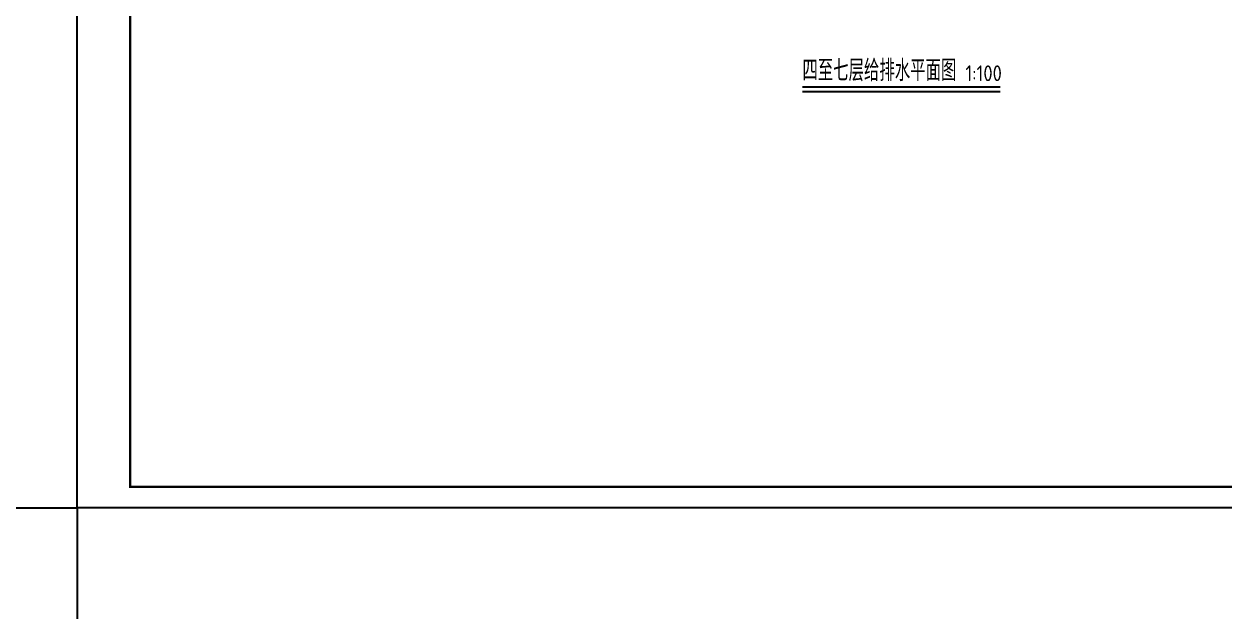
# Model space of a CAD drawing. Extents: x 27938 to 1507990, y 110129 to 923079.
# Drawn here: x 811089 to 867918, y 405944 to 433771 of the extents above; entities that cross this region are included whole.
import ezdxf

# ---------------------------------------------------------------- set-up
doc = ezdxf.new("R2010")
doc.units = 0
doc.header["$LTSCALE"] = 1000
doc.header["$MEASUREMENT"] = 0
for name, color, linetype in [('DIM_SYMB', 3, 'Continuous'), ('text', 7, 'Continuous'), ('图框', 140, 'Continuous')]:
    doc.layers.add(name, color=color, linetype=linetype)
doc.layers.add('yichutu', color=7, linetype='Continuous', true_color=0xffffff, plot=False)
doc.styles.get("Standard").update_dxf_attribs({"font": 'gbenor.shx', "bigfont": 'gbcbig.shx'})

# ---------------------------------------------------------------- blocks, each defined once
blk = doc.blocks.new('TK')
at = {"layer": '图框'}
blk.add_lwpolyline([(465375, 548714), (549475, 548714), (549475, 489314), (465375, 489314)], close=True, dxfattribs=at)
blk.add_lwpolyline([(465375, 548714), (549475, 548714), (549475, 489314), (465375, 489314)], close=True, dxfattribs=at)
at = {"layer": '图框', "const_width": 100}
blk.add_lwpolyline([(548475, 490314), (548475, 547714), (467875, 547714), (467875, 490314)], close=True, dxfattribs=at)
blk = doc.blocks.new('yct-841-594-84100-59399.9999999999-100-1000.0')
at = {"layer": 'yichutu', "color": 7, "true_color": 0xffffff}
blk.add_lwpolyline([(0, 0), (0, 59400), (84100, 59400), (84100, 0)], close=True, dxfattribs=at)

msp = doc.modelspace()

# ---------------------------------------------------------------- linework, layer by layer
at = {"layer": 'DIM_SYMB', "const_width": 105}
msp.add_lwpolyline([(847951.1, 430783.8), (857324.6, 430783.8)], dxfattribs=at)
at = {"layer": 'DIM_SYMB'}
msp.add_lwpolyline([(847951.1, 430573.8), (857324.6, 430573.8)], dxfattribs=at)
at = {"layer": 'text', "color": 2}
msp.add_lwpolyline([(813614.1, 393023.5), (782614.1, 393023.5), (782614.1, 410831.9), (813614.1, 410831.9)], close=True, dxfattribs=at)

# ---------------------------------------------------------------- block references
msp.add_blockref('TK', (348239.1, -78481.8))
at = {"layer": 'yichutu'}
msp.add_blockref('yct-841-594-84100-59399.9999999999-100-1000.0', (813614.1, 410831.9), dxfattribs=at)

# ---------------------------------------------------------------- texts
at = {"layer": 'DIM_SYMB', "color": 7}
for s, height, p in [('四至七层给排水平面图', 1012.77, (847951.1, 431060.9)), ('1:100', 750, (855674.1, 431060.9))]:
    msp.add_text(s, height=height, dxfattribs=at).set_placement(p)

doc.saveas('drawing.dxf')
